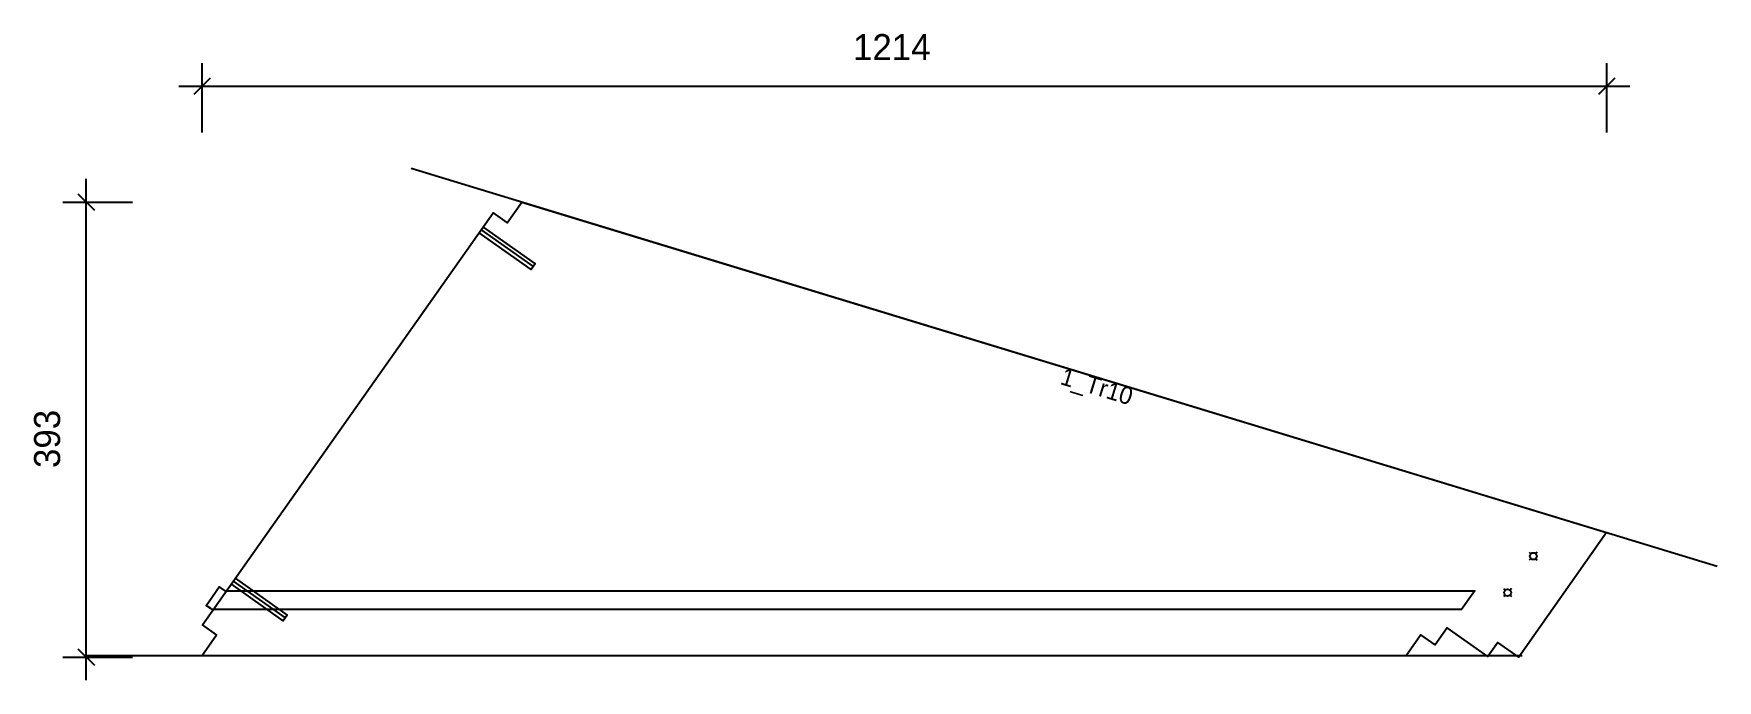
# Model space of a CAD drawing. Header units: millimetres. Extents: x -145 to 1309, y -20 to 538.
import ezdxf
from ezdxf.enums import TextEntityAlignment as Align

# ---------------------------------------------------------------- set-up
doc = ezdxf.new("R2010")
doc.units = ezdxf.units.MM
for name, color, linetype in [('CONTOUR', 7, 'CONTINUOUS'), ('CUT_RISER', 7, 'CONTINUOUS'), ('DIMLINES', 7, 'CONTINUOUS'), ('DIMLINESTEXT', 7, 'CONTINUOUS'), ('DRILLINGSOTHER', 7, 'CONTINUOUS'), ('DRILLINGSSIDE', 7, 'CONTINUOUS'), ('EXTRATREADBACKPROFILELINES', 7, 'CONTINUOUS'), ('EXTRATREADBACKPROFILELINESTEXT', 7, 'CONTINUOUS'), ('EXTRATREADFRONTPROFILELINES', 7, 'CONTINUOUS')]:
    doc.layers.add(name, color=color, linetype=linetype)

msp = doc.modelspace()

# ---------------------------------------------------------------- linework, layer by layer
at = {"layer": 'CONTOUR', "color": 0, "linetype": '0'}
msp.add_lwpolyline([(1213.507, 107.593), (1137.55, 0), (1119.578, 12.688), (1110.927, 0.434), (1075.798, 25.233), (1065.417, 10.529), (1053.163, 19.18), (1040.475, 1.207), (0, 1.207), (12.688, 19.18), (0.434, 27.831), (251.578, 383.574), (263.832, 374.923), (276.52, 392.895), (1213.507, 107.593)], dxfattribs=at)
at = {"layer": 'CUT_RISER', "color": 1, "linetype": '1'}
msp.add_lwpolyline([(19.949, 57.207), (27.949, 57.207), (61.188, 57.207), (94.427, 57.207), (127.666, 57.207), (160.905, 57.207), (194.144, 57.207), (227.382, 57.207), (260.621, 57.207), (293.86, 57.207), (327.099, 57.207), (360.338, 57.207), (393.577, 57.207), (426.816, 57.207), (460.055, 57.207), (493.294, 57.207), (526.533, 57.207), (559.772, 57.207), (567.772, 57.207), (601.011, 57.207), (634.25, 57.207), (667.489, 57.207), (700.728, 57.207), (733.967, 57.207), (767.205, 57.207), (800.444, 57.207), (833.683, 57.207), (866.922, 57.207), (900.161, 57.207), (933.4, 57.207), (966.639, 57.207), (999.878, 57.207), (1033.117, 57.207), (1066.356, 57.207), (1099.595, 57.207), (1097.336, 54.007), (1088.299, 41.207), (1080.299, 41.207), (1047.825, 41.207), (1015.351, 41.207), (982.877, 41.207), (950.403, 41.207), (917.929, 41.207), (885.455, 41.207), (852.98, 41.207), (820.506, 41.207), (788.032, 41.207), (755.558, 41.207), (723.084, 41.207), (690.61, 41.207), (658.136, 41.207), (625.662, 41.207), (593.188, 41.207), (560.713, 41.207), (528.239, 41.207), (495.765, 41.207), (463.291, 41.207), (430.817, 41.207), (398.343, 41.207), (365.869, 41.207), (333.395, 41.207), (300.92, 41.207), (268.446, 41.207), (235.972, 41.207), (203.498, 41.207), (171.024, 41.207), (138.55, 41.207), (106.076, 41.207), (73.602, 41.207), (41.127, 41.207), (8.653, 41.207), (7.673, 41.899), (3.752, 44.667), (6.011, 47.867), (15.047, 60.667), (16.028, 59.975), (19.949, 57.207)], dxfattribs=at)
at = {"layer": 'DIMLINES', "color": 0}
for p, q in [((0, 512.895), (0, 452.895)), ((1213.507, 512.895), (1213.507, 452.895)), ((7.071, 499.966), (-7.071, 485.824)), ((1220.579, 499.966), (1206.436, 485.824)), ((-20, 492.895), (1233.507, 492.895)), ((-100, -20), (-100, 412.895)), ((-120, 392.895), (-60, 392.895)), ((-107.071, 399.966), (-92.929, 385.824)), ((-120, 0), (-60, 0)), ((-107.071, 7.071), (-92.929, -7.071))]:
    msp.add_line(p, q, dxfattribs=at)
at = {"layer": 'DRILLINGSOTHER', "color": 3}
for p, q in [((1146.603, 90.722), (1148.017, 89.308)), ((1153.673, 90.722), (1152.259, 89.308)), ((1148.016, 85.065), (1146.602, 83.651)), ((1152.258, 85.065), (1153.672, 83.651)), ((1124.407, 59.282), (1125.821, 57.868)), ((1131.477, 59.282), (1130.063, 57.868)), ((1125.821, 53.625), (1124.406, 52.211)), ((1130.063, 53.625), (1131.476, 52.211))]:
    msp.add_line(p, q, dxfattribs=at)
for centre in [(1150.138, 87.187), (1127.942, 55.747)]:
    msp.add_circle(centre, 3, dxfattribs=at)
at = {"layer": 'DRILLINGSSIDE', "color": 3}
for p, q in [((241.196, 368.869), (286.128, 337.149)), ((27.101, 65.605), (72.033, 33.884))]:
    msp.add_line(p, q, dxfattribs=at)
at = {"layer": 'DRILLINGSSIDE', "color": 3, "linetype": '3'}
for points in [[(242.927, 371.32), (287.858, 339.599), (284.398, 334.698), (239.466, 366.418)], [(28.832, 68.055), (73.763, 36.335), (70.303, 31.434), (25.371, 63.154)]]:
    msp.add_lwpolyline(points, dxfattribs=at)
at = {"layer": 'EXTRATREADBACKPROFILELINES', "color": 2}
msp.add_line((180.856, 422.024), (1309.171, 78.465), dxfattribs=at)
at = {"layer": 'EXTRATREADFRONTPROFILELINES', "color": 2}
msp.add_line((1140.475, 1.207), (-100, 1.207), dxfattribs=at)

# ---------------------------------------------------------------- texts
at = {"layer": 'DIMLINESTEXT'}
msp.add_text('1214', height=22.5, dxfattribs=at).set_placement((562.533, 537.895), align=Align.TOP_LEFT)
msp.add_text('393', height=22.5, rotation=90, dxfattribs=at).set_placement((-145, 163.282), align=Align.TOP_LEFT)
at = {"layer": 'EXTRATREADBACKPROFILELINESTEXT'}
msp.add_text('1_Tr10', height=15, rotation=343, dxfattribs=at).set_placement((745.014, 250.244), align=Align.TOP_LEFT)

doc.saveas('drawing.dxf')
